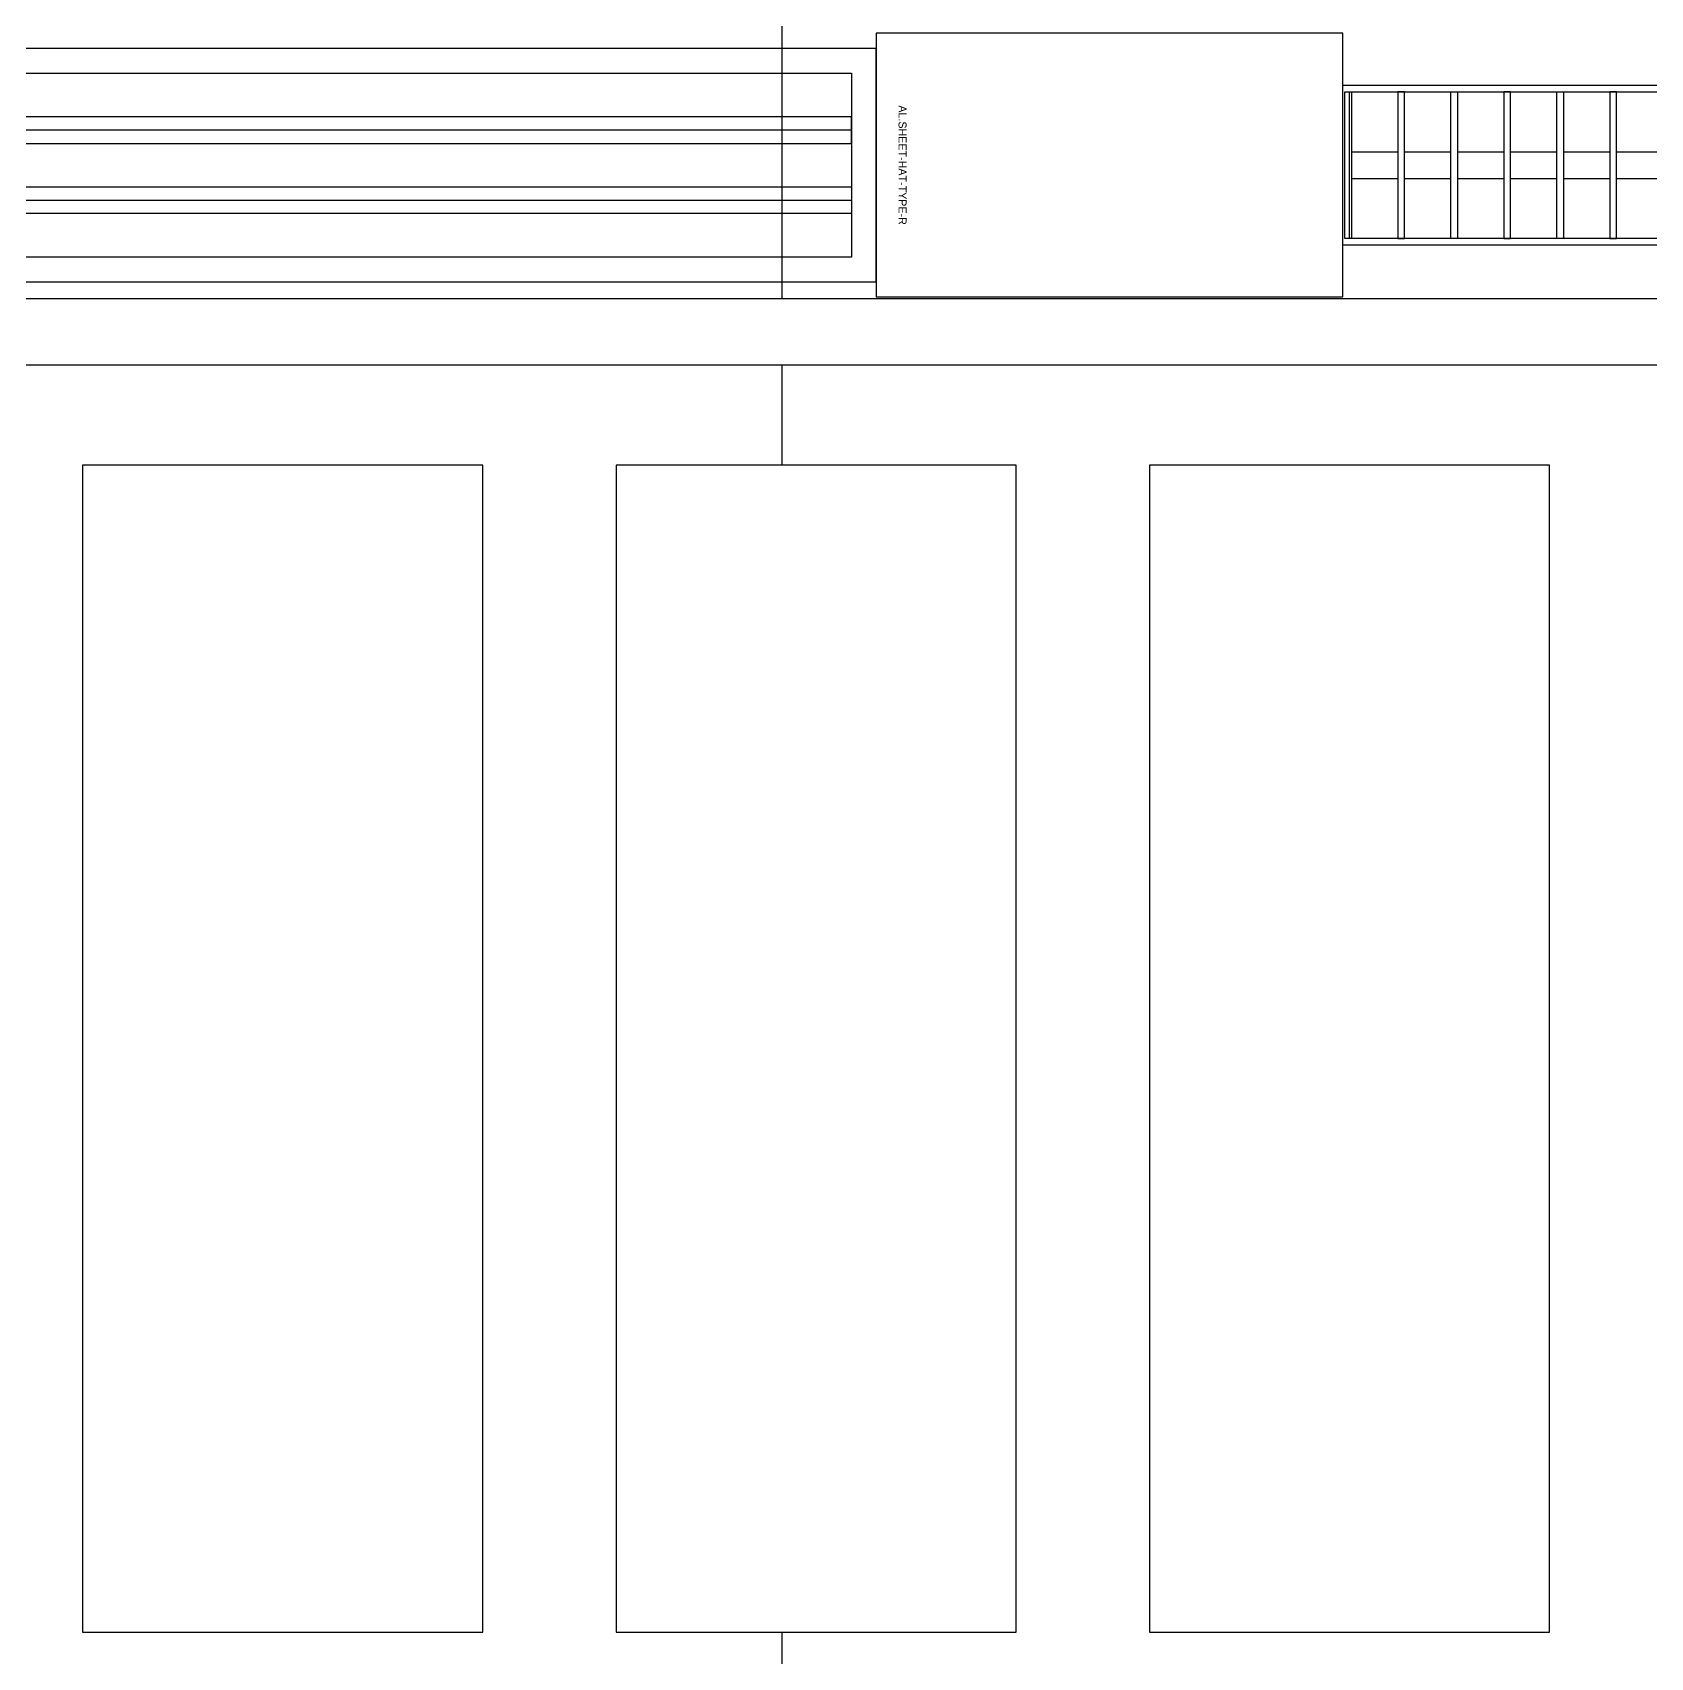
# Model space of a CAD drawing. Header units: millimetres. Extents: x -853432 to -773672, y -18171 to 22484.
# Drawn here: x -839470 to -838257, y -3691 to -2472 of the extents above; entities that cross this region are included whole.
import ezdxf
from ezdxf.enums import TextEntityAlignment as Align
from ezdxf.xclip import XClip

# ---------------------------------------------------------------- set-up
doc = ezdxf.new("R2010")
doc.units = ezdxf.units.MM
doc.header["$XCLIPFRAME"] = 0
for name, color, linetype in [('000 - WIPEOUT', 250, 'Continuous'), ('001 - ASCESSORIES', 251, 'Continuous'), ('A04_TUBE SERIES', 2, 'Continuous'), ('A11_ALU.SOLID SHEET', 2, 'Continuous')]:
    doc.layers.add(name, color=color, linetype=linetype)
doc.layers.add('A-ANNO-NOTE', color=3, linetype='Continuous', lineweight=25)

# ---------------------------------------------------------------- blocks, each defined once
blk = doc.blocks.new('*U1365')
at = {"layer": '001 - ASCESSORIES', "color": 0, "linetype": 'ByBlock'}
blk.add_lwpolyline([(800, 87.5), (-800, 87.5), (-800, -87.5), (800, -87.5)], close=True, dxfattribs=at)
at = {"layer": '001 - ASCESSORIES', "linetype": 'ByBlock'}
for points in [[(-781.5, 69), (781.5, 69), (781.5, -69), (-781.5, -69)], [(781.5, 36.3), (-781.5, 36.3), (-781.5, 16.3), (781.5, 16.3)], [(-781.5, -16.3), (781.5, -16.3), (781.5, -36.3), (-781.5, -36.3)]]:
    blk.add_lwpolyline(points, close=True, dxfattribs=at)
for points in [[(781.5, 26.3), (-781.5, 26.3)], [(-781.5, -26.3), (781.5, -26.3)]]:
    blk.add_lwpolyline(points, dxfattribs=at)
blk = doc.blocks.new('*U1364')
at = {"layer": 'A11_ALU.SOLID SHEET', "color": 0}
blk.add_lwpolyline([(350, -98.8), (350, 98.8), (0, 98.8), (0, -98.8)], close=True, dxfattribs=at)
at = {"layer": 'Defpoints', "color": 250}
blk.add_point((0, 0), dxfattribs=at)
blk.add_text('AL.SHEET-HAT-TYPE-R', height=6, rotation=270, dxfattribs=at).set_placement((15, 0), align=Align.BOTTOM_CENTER)
blk = doc.blocks.new('*U1380')
blk.add_attdef('EXTR.OVL-LENGTH_', (-25, -59.1), '', height=5)
blk.add_wipeout([(-25, 0), (25, 0), (25, 8578.5), (-25, 8578.5)]).dxf.layer = '000 - WIPEOUT'
at = {"layer": 'A04_TUBE SERIES', "color": 0}
blk.add_lwpolyline([(-25, 0), (25, 0), (25, 8578.5), (-25, 8578.5)], close=True, dxfattribs=at)
blk = doc.blocks.new('*U1354')
at = {"color": 1}
blk.add_wipeout([(600, -60), (-600, -60), (-600, 60), (600, 60)], dxfattribs=at).dxf.layer = '000 - WIPEOUT'
at = {"layer": '001 - ASCESSORIES', "color": 0}
blk.add_lwpolyline([(600, -60), (-600, -60), (-600, 60), (600, 60)], close=True, dxfattribs=at)
at = {"layer": '001 - ASCESSORIES'}
for points in [[(-593.5, -55), (-598.5, -55), (-598.5, 55), (-593.5, 55)], [(595, -55), (-595, -55), (-595, 55), (595, 55)], [(-558.8, -55), (-553.8, -55), (-553.8, 55), (-558.8, 55)], [(-514, -55), (-519, -55), (-519, 55), (-514, 55)], [(-479.3, -55), (-474.3, -55), (-474.3, 55), (-479.3, 55)], [(-434.6, -55), (-439.6, -55), (-439.6, 55), (-434.6, 55)], [(-399.8, -55), (-394.8, -55), (-394.8, 55), (-399.8, 55)], [(-355.1, -55), (-360.1, -55), (-360.1, 55), (-355.1, 55)], [(-320.4, -55), (-315.4, -55), (-315.4, 55), (-320.4, 55)], [(-275.6, -55), (-280.6, -55), (-280.6, 55), (-275.6, 55)], [(-240.9, -55), (-235.9, -55), (-235.9, 55), (-240.9, 55)], [(-196.2, -55), (-201.2, -55), (-201.2, 55), (-196.2, 55)], [(-161.4, -55), (-156.4, -55), (-156.4, 55), (-161.4, 55)], [(-116.7, -55), (-121.7, -55), (-121.7, 55), (-116.7, 55)], [(-82, -55), (-77, -55), (-77, 55), (-82, 55)], [(-37.2, -55), (-42.2, -55), (-42.2, 55), (-37.2, 55)], [(-2.5, -55), (2.5, -55), (2.5, 55), (-2.5, 55)], [(42.2, -55), (37.2, -55), (37.2, 55), (42.2, 55)], [(77, -55), (82, -55), (82, 55), (77, 55)], [(121.7, -55), (116.7, -55), (116.7, 55), (121.7, 55)], [(156.4, -55), (161.4, -55), (161.4, 55), (156.4, 55)], [(201.2, -55), (196.2, -55), (196.2, 55), (201.2, 55)], [(235.9, -55), (240.9, -55), (240.9, 55), (235.9, 55)], [(280.6, -55), (275.6, -55), (275.6, 55), (280.6, 55)], [(315.4, -55), (320.4, -55), (320.4, 55), (315.4, 55)], [(360.1, -55), (355.1, -55), (355.1, 55), (360.1, 55)], [(394.8, -55), (399.8, -55), (399.8, 55), (394.8, 55)], [(439.6, -55), (434.6, -55), (434.6, 55), (439.6, 55)], [(474.3, -55), (479.3, -55), (479.3, 55), (474.3, 55)], [(519, -55), (514, -55), (514, 55), (519, 55)], [(553.8, -55), (558.8, -55), (558.8, 55), (553.8, 55)], [(598.5, -55), (593.5, -55), (593.5, 55), (598.5, 55)]]:
    blk.add_lwpolyline(points, close=True, dxfattribs=at)
for points in [[(-593.5, 10), (-558.8, 10)], [(-553.8, 10), (-519, 10)], [(-514, 10), (-479.3, 10)], [(-474.3, 10), (-439.6, 10)], [(-434.6, 10), (-399.8, 10)], [(-394.8, 10), (-360.1, 10)], [(-355.1, 10), (-320.4, 10)], [(-315.4, 10), (-280.6, 10)], [(-275.6, 10), (-240.9, 10)], [(-235.9, 10), (-201.2, 10)], [(-196.2, 10), (-161.4, 10)], [(-156.4, 10), (-121.7, 10)], [(-116.7, 10), (-82, 10)], [(-77, 10), (-42.2, 10)], [(-37.2, 10), (-2.5, 10)], [(2.5, 10), (37.2, 10)], [(42.2, 10), (77, 10)], [(82, 10), (116.7, 10)], [(121.7, 10), (156.4, 10)], [(161.4, 10), (196.2, 10)], [(201.2, 10), (235.9, 10)], [(240.9, 10), (275.6, 10)], [(280.6, 10), (315.4, 10)], [(320.4, 10), (355.1, 10)], [(360.1, 10), (394.8, 10)], [(399.8, 10), (434.6, 10)], [(439.6, 10), (474.3, 10)], [(479.3, 10), (514, 10)], [(519, 10), (553.8, 10)], [(558.8, 10), (593.5, 10)], [(-593.5, -10), (-558.8, -10)], [(-553.8, -10), (-519, -10)], [(-514, -10), (-479.3, -10)], [(-474.3, -10), (-439.6, -10)], [(-434.6, -10), (-399.8, -10)], [(-394.8, -10), (-360.1, -10)], [(-355.1, -10), (-320.4, -10)], [(-315.4, -10), (-280.6, -10)], [(-275.6, -10), (-240.9, -10)], [(-235.9, -10), (-201.2, -10)], [(-196.2, -10), (-161.4, -10)], [(-156.4, -10), (-121.7, -10)], [(-116.7, -10), (-82, -10)], [(-77, -10), (-42.2, -10)], [(-37.2, -10), (-2.5, -10)], [(2.5, -10), (37.2, -10)], [(42.2, -10), (77, -10)], [(82, -10), (116.7, -10)], [(121.7, -10), (156.4, -10)], [(161.4, -10), (196.2, -10)], [(201.2, -10), (235.9, -10)], [(240.9, -10), (275.6, -10)], [(280.6, -10), (315.4, -10)], [(320.4, -10), (355.1, -10)], [(360.1, -10), (394.8, -10)], [(399.8, -10), (434.6, -10)], [(439.6, -10), (474.3, -10)], [(479.3, -10), (514, -10)], [(519, -10), (553.8, -10)], [(558.8, -10), (593.5, -10)]]:
    blk.add_lwpolyline(points, dxfattribs=at)
blk = doc.blocks.new('*U1567')
at = {"color": 3}
for points in [[(-437.5, 6150), (437.5, 6150), (437.5, 5850), (-437.5, 5850)], [(-437.5, 5750), (437.5, 5750), (437.5, 5450), (-437.5, 5450)], [(-437.5, 5350), (437.5, 5350), (437.5, 5050), (-437.5, 5050)]]:
    blk.add_wipeout(points, dxfattribs=at).dxf.layer = '000 - WIPEOUT'
at = {"layer": 'A11_ALU.SOLID SHEET', "color": 0, "linetype": 'ByBlock'}
for points in [[(-437.5, 5850), (437.5, 5850), (437.5, 6150), (-437.5, 6150)], [(-437.5, 5450), (437.5, 5450), (437.5, 5750), (-437.5, 5750)], [(-437.5, 5050), (437.5, 5050), (437.5, 5350), (-437.5, 5350)]]:
    blk.add_lwpolyline(points, close=True, dxfattribs=at)
blk = doc.blocks.new('*U1697')
for name, p in [('*U1364', (-94155, -6150.5)), ('*U1365', (-94955, -6150.5))]:
    blk.add_blockref(name, p)
at = {"layer": 'A11_ALU.SOLID SHEET', "color": 0, "linetype": 'ByBlock', "rotation": 90}
blk.add_blockref('*U1567', (-88600, -6813), dxfattribs=at)
blk.add_blockref('*U1354', (-93205, -6150.5))
at = {"layer": 'A04_TUBE SERIES', "color": 0, "linetype": 'ByBlock', "xscale": -1, "rotation": 90}
blk.add_blockref('*U1380', (-92347, -6275.5), dxfattribs=at)

msp = doc.modelspace()

# ---------------------------------------------------------------- linework, layer by layer
at = {"layer": 'A-ANNO-NOTE'}
msp.add_line((-838908.1, -2160.3), (-838908.1, -10818.3), dxfattribs=at)

# ---------------------------------------------------------------- next in the draw order: block references
at = {"layer": 'A11_ALU.SOLID SHEET'}
ref = msp.add_blockref('*U1697', (-744682.4, 3579), dxfattribs=at)
XClip(ref).set_block_clipping_path([(-104690.1238047112, -9620.0029952966), (-34092.6543255156, 14392.9971737705)])

doc.saveas('drawing.dxf')
